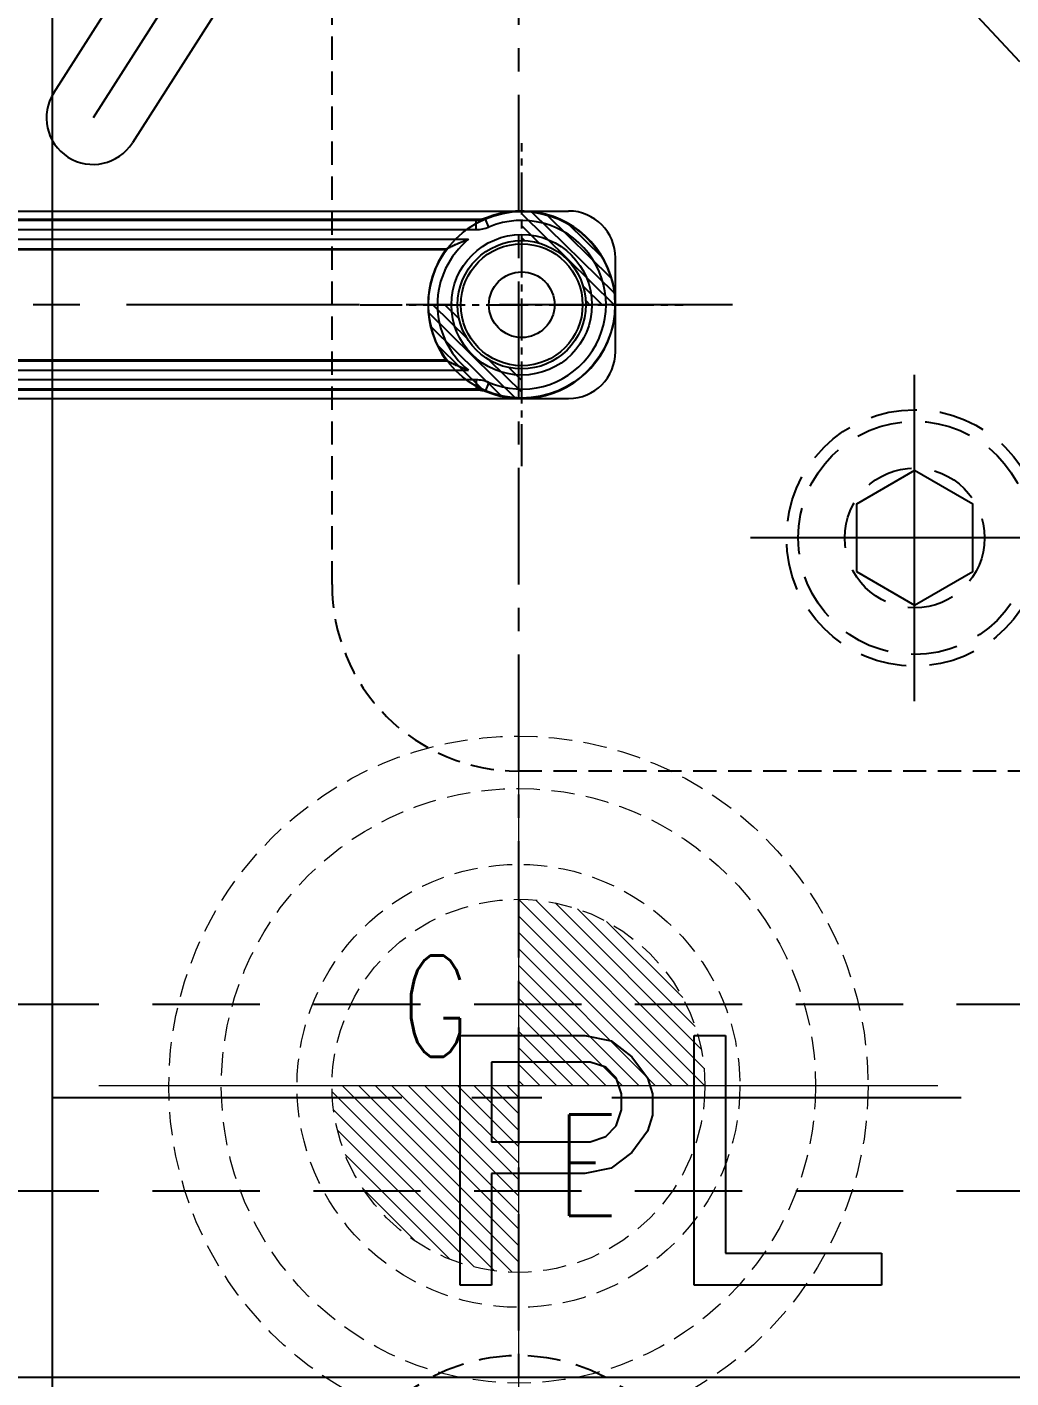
# Model space of a CAD drawing. Header units: millimetres. Extents: x 23490 to 24685, y -23248 to -22403.
# Drawn here: x 24051.2 to 24093.4, y -22755.5 to -22697.6 of the extents above; entities that cross this region are included whole.
import ezdxf

# ---------------------------------------------------------------- set-up
doc = ezdxf.new("R2010")
doc.units = ezdxf.units.MM
doc.header["$LTSCALE"] = 8
for name, pattern in [('CENTER', [2, 1.25, -0.25, 0.25, -0.25]), ('CENTER2', [1.125, 0.75, -0.125, 0.125, -0.125]), ('HIDDEN', [0.375, 0.25, -0.125]), ('HIDDEN2', [0.1875, 0.125, -0.0625])]:
    doc.linetypes.add(name, pattern=pattern)
doc.layers.get('DEFPOINTS').update_dxf_attribs({"color": 6})
for name, color, linetype in [('Cav-cor', 30, 'Continuous'), ('CL', 1, 'Continuous'), ('GE', 214, 'Continuous'), ('PIN', 5, 'Continuous'), ('PRODUCT', 1, 'Continuous'), ('SCREW', 52, 'HIDDEN'), ('WT', 4, 'Continuous')]:
    doc.layers.add(name, color=color, linetype=linetype)
doc.layers.add('dim', color=3, linetype='Continuous', lineweight=15)
doc.styles.add('ROMANS', font='ROMANS.shx', dxfattribs={"height": 5, "bigfont": 'chineset.shx'})
doc.styles.get("Standard").update_dxf_attribs({"font": 'txt.shx', "width": 0.8, "bigfont": 'chineset.shx'})
doc.dimstyles.new('ISO-25', dxfattribs={"dimtxt": 5, "dimasz": 4, "dimexe": 0.3, "dimexo": 0.3, "dimtad": 0, "dimzin": 1, "dimdsep": 46, "dimtxsty": 'Standard', "dimcen": 0, "dimclrd": 3, "dimclre": 3, "dimclrt": 3, "dimazin": 0, "dimtfac": 1, "dimtofl": 0, "dimtmove": 0, "dimatfit": 0, "dimfxl": 0, "dimarcsym": 0})

# ---------------------------------------------------------------- blocks, each defined once
blk = doc.blocks.new('*D25837')
at = {"layer": 'DEFPOINTS', "color": 0}
for p in [(23992.3, -22751.491), (24152.3, -22751.491), (24152.3, -22819.597)]:
    blk.add_point(p, dxfattribs=at)
at = {"layer": 'dim', "color": 3, "lineweight": -2}
for p, q in [((23992.3, -22751.791), (23992.3, -22819.897)), ((24152.3, -22751.791), (24152.3, -22819.897)), ((23996.3, -22819.597), (24063.342, -22819.597)), ((24148.3, -22819.597), (24081.259, -22819.597))]:
    blk.add_line(p, q, dxfattribs=at)
at = {"layer": 'dim', "color": 3}
for points in [[(23996.3, -22818.931), (23996.3, -22820.264), (23992.3, -22819.597)], [(24148.3, -22820.264), (24148.3, -22818.931), (24152.3, -22819.597)]]:
    blk.add_solid(points, dxfattribs=at)
at = {"layer": 'dim', "color": 3, "insert": (24072.3, -22819.597), "char_height": 5, "attachment_point": 5}
blk.add_mtext('160.00', dxfattribs=at)
blk = doc.blocks.new('20160815.170155')
at = {"layer": 'GE', "lineweight": 13}
h = blk.add_hatch(dxfattribs=at)
h.set_pattern_fill('ANSI31', color=256, scale=4, style=0)
h.set_pattern_definition([(315, (26687.59036, -19615.64165), (-0.3535533906, -0.3535533906), [])])
h.paths.add_polyline_path([(0, 0), (0, -8, -0.414214), (-8, 0)])
h.paths.add_polyline_path([(0, 8, -0.414214), (8, 0), (0, 0)])
at = {"layer": 'GE', "linetype": 'CENTER', "lineweight": 13, "ltscale": 5}
for p, q in [((0, 18), (0, -18)), ((18, 0), (-18, 0))]:
    blk.add_line(p, q, dxfattribs=at)
at = {"layer": 'GE', "linetype": 'HIDDEN2', "lineweight": 13}
for radius in [15, 12.75, 9.5, 8]:
    blk.add_circle((0, 0), radius, dxfattribs=at)
at = {"layer": 'GE', "lineweight": 13, "style": 'ROMANS', "width": 0.75}
for s, p in [('G', (-5.027, 1.244)), ('E', (1.624, -5.579))]:
    blk.add_text(s, height=4.343, dxfattribs=at).set_placement(p)
blk = doc.blocks.new('20100512.182342')
at = {"linetype": 'HIDDEN'}
blk.add_circle((0, 0), 5.5, dxfattribs=at)
at = {"layer": 'SCREW', "linetype": 'CENTER', "ltscale": 5}
for p, q in [((0, -7.042), (0, 7.042)), ((-7, 0), (7, 0))]:
    blk.add_line(p, q, dxfattribs=at)
at = {"layer": 'SCREW', "linetype": 'Continuous'}
blk.add_lwpolyline([(-1.443, 2.5), (-2.887, 0), (-1.443, -2.5), (1.443, -2.5), (2.887, 0), (1.443, 2.5)], close=True, dxfattribs=at)
at = {"layer": 'SCREW'}
for radius in [5, 3]:
    blk.add_circle((0, 0), radius, dxfattribs=at)
blk = doc.blocks.new('*D26567')
at = {"layer": 'DEFPOINTS', "color": 0}
for p in [(24052.3, -22678.491), (24152.3, -22747.491), (24152.3, -22779.818)]:
    blk.add_point(p, dxfattribs=at)
at = {"layer": 'dim', "color": 3, "lineweight": -2}
for p, q in [((24052.3, -22678.791), (24052.3, -22780.118)), ((24152.3, -22747.791), (24152.3, -22780.118)), ((24056.3, -22779.818), (24094.175, -22779.818)), ((24148.3, -22779.818), (24111.425, -22779.818))]:
    blk.add_line(p, q, dxfattribs=at)
at = {"layer": 'dim', "color": 3}
for points in [[(24056.3, -22779.151), (24056.3, -22780.485), (24052.3, -22779.818)], [(24148.3, -22780.485), (24148.3, -22779.151), (24152.3, -22779.818)]]:
    blk.add_solid(points, dxfattribs=at)
at = {"layer": 'dim', "color": 3, "insert": (24102.8, -22779.818), "char_height": 5, "attachment_point": 5}
blk.add_mtext('100.00', dxfattribs=at)
blk = doc.blocks.new('*D26568')
at = {"layer": 'DEFPOINTS', "color": 0}
for p in [(24152.3, -22747.491), (24004.3, -22755.491), (24152.3, -22787.582)]:
    blk.add_point(p, dxfattribs=at)
at = {"layer": 'dim', "color": 3, "lineweight": -2}
for p, q in [((24152.3, -22747.791), (24152.3, -22787.882)), ((24004.3, -22755.791), (24004.3, -22787.882)), ((24008.3, -22787.582), (24069.009, -22787.582)), ((24148.3, -22787.582), (24087.592, -22787.582))]:
    blk.add_line(p, q, dxfattribs=at)
at = {"layer": 'dim', "color": 3}
for points in [[(24008.3, -22786.915), (24008.3, -22788.249), (24004.3, -22787.582)], [(24148.3, -22788.249), (24148.3, -22786.915), (24152.3, -22787.582)]]:
    blk.add_solid(points, dxfattribs=at)
at = {"layer": 'dim', "color": 3, "insert": (24078.3, -22787.582), "char_height": 5, "attachment_point": 5}
blk.add_mtext('148.00', dxfattribs=at)

msp = doc.modelspace()

# ---------------------------------------------------------------- hatches: boundary and pattern name
at = {"layer": 'PIN', "linetype": 'Continuous'}
h = msp.add_hatch(dxfattribs=at)
h.set_pattern_fill('ANSI31', color=64, scale=2.909091, angle=90.5, style=0)
h.set_pattern_definition([(135.5, (23820.87748, -23015.1193), (-0.2548761, -0.2593638), [])])
h.paths.add_polyline_path([(24068.44, -22709.491), (24069.69, -22709.491, 0.414214), (24072.44, -22712.241), (24072.44, -22713.491, -0.414214)])
h.paths.add_polyline_path([(24072.44, -22706.741), (24072.44, -22705.491, -0.414214), (24076.44, -22709.491), (24075.19, -22709.491, 0.414214)])

# ---------------------------------------------------------------- linework, layer by layer
at = {"linetype": 'HIDDEN2'}
msp.add_lwpolyline([(24106.3, -22729.491), (24072.3, -22729.491, -0.414214), (24064.3, -22721.491), (24064.3, -22687.491, -0.414214), (24072.3, -22679.491), (24106.3, -22679.491, -0.414214), (24114.3, -22687.491), (24114.3, -22721.491, -0.414214)], format="xyb", close=True, dxfattribs=at)
at = {"color": 8, "linetype": 'HIDDEN', "ltscale": 0.7}
msp.add_circle((24072.3, -22762.491), 7.938, dxfattribs=at)
at = {"layer": 'Cav-cor', "color": 241}
for p, q in [((24072.3, -22672.876), (24054.048, -22701.471)), ((24052.362, -22700.395), (24069.8, -22673.076)), ((24093.807, -22699.068), (24074.8, -22678.524)), ((24069.8, -22680.51), (24055.733, -22702.547)), ((24027.416, -22705.471), (24074.45, -22705.471)), ((24070.555, -22705.838), (24036.16, -22705.838)), ((24037.567, -22705.866), (24070.487, -22705.866)), ((24070.487, -22706.268), (24070.487, -22705.866)), ((24071.035, -22706.157), (24070.878, -22705.787)), ((24037.567, -22706.268), (24070.487, -22706.268)), ((24037.567, -22706.684), (24070.158, -22706.684)), ((24037.567, -22707.086), (24069.219, -22707.086)), ((24069.219, -22707.086), (24069.198, -22707.114)), ((24036.264, -22707.114), (24069.198, -22707.114)), ((24076.46, -22711.501), (24076.46, -22707.481)), ((24069.198, -22711.868), (24036.264, -22711.868)), ((24037.567, -22711.896), (24069.219, -22711.896)), ((24037.567, -22712.298), (24070.158, -22712.298)), ((24069.219, -22711.896), (24069.198, -22711.868)), ((24070.487, -22712.714), (24037.567, -22712.714)), ((24070.487, -22712.714), (24070.487, -22713.116)), ((24071.035, -22712.824), (24070.878, -22713.195)), ((24036.16, -22713.144), (24070.555, -22713.144)), ((24070.487, -22713.116), (24037.567, -22713.116)), ((24033.446, -22713.511), (24074.45, -22713.511)), ((24069.8, -22740.831), (24075.155, -22740.831)), ((24069.8, -22751.541), (24069.8, -22740.831)), ((24075.155, -22740.831), (24076.271, -22741.059)), ((24076.271, -22741.059), (24077.163, -22741.742)), ((24079.841, -22740.831), (24081.18, -22740.831)), ((24079.841, -22751.541), (24079.841, -22740.831)), ((24081.18, -22740.831), (24081.18, -22750.174)), ((24077.163, -22741.742), (24077.833, -22742.654)), ((24075.378, -22741.97), (24071.139, -22741.97)), ((24071.139, -22741.97), (24071.139, -22745.388)), ((24076.048, -22742.198), (24075.378, -22741.97)), ((24076.494, -22742.654), (24076.048, -22742.198)), ((24076.717, -22743.337), (24076.494, -22742.654)), ((24077.833, -22742.654), (24078.056, -22743.337)), ((24076.717, -22744.021), (24076.717, -22743.337)), ((24078.056, -22743.337), (24078.056, -22744.249)), ((24076.494, -22744.705), (24076.717, -22744.021)), ((24076.048, -22745.16), (24076.494, -22744.705)), ((24078.056, -22744.249), (24077.833, -22744.932)), ((24075.378, -22745.388), (24076.048, -22745.16)), ((24077.833, -22744.932), (24077.163, -22745.844)), ((24071.139, -22745.388), (24075.378, -22745.388)), ((24077.163, -22745.844), (24076.271, -22746.528)), ((24075.155, -22746.755), (24071.139, -22746.755)), ((24071.139, -22746.755), (24071.139, -22751.541)), ((24076.271, -22746.528), (24075.155, -22746.755)), ((24081.18, -22750.174), (24087.873, -22750.174)), ((24087.873, -22750.174), (24087.873, -22751.541)), ((24071.139, -22751.541), (24069.8, -22751.541)), ((24087.873, -22751.541), (24079.841, -22751.541)), ((24000.3, -22755.491), (24144.3, -22755.491))]:
    msp.add_line(p, q, dxfattribs=at)
for radius in [3.015, 2.613, 1.407]:
    msp.add_circle((24072.44, -22709.491), radius, dxfattribs=at)
for centre, radius, start, end in [((24054.048, -22701.471), 2, 147.4487, 327.4487), ((24072.44, -22710.496), 5.025, 112.03492, 112.87641), ((24072.44, -22709.491), 4.02, 247.97381, 112.02619), ((24072.44, -22709.491), 3.618, 247.13558, 112.86442), ((24074.45, -22707.481), 2.01, 0, 90), ((24072.44, -22709.491), 3.618, 129.11462, 230.88442), ((24072.44, -22709.491), 4.02, 143.75264, 216.24736), ((24074.45, -22711.501), 2.01, 270, 0), ((24072.44, -22708.486), 5.025, 247.12349, 247.96497)]:
    msp.add_arc(centre, radius, start, end, dxfattribs=at)
for points in [[(24070.933, -22705.764), (24070.814, -22705.812), (24070.683, -22705.838), (24070.555, -22705.838)], [(24070.487, -22706.268), (24070.673, -22706.268), (24070.863, -22706.229), (24071.035, -22706.157)], [(24071.035, -22712.824), (24070.863, -22712.752), (24070.673, -22712.714), (24070.487, -22712.714)], [(24070.555, -22713.144), (24070.683, -22713.144), (24070.814, -22713.169), (24070.933, -22713.217)]]:
    msp.add_open_spline(points, degree=3, dxfattribs=at)
for points, knots in [([(24069.219, -22707.086), (24069.22, -22707.085), (24069.224, -22707.084), (24069.23, -22707.08), (24069.24, -22707.075), (24069.259, -22707.066), (24069.287, -22707.052), (24069.311, -22707.04), (24069.324, -22707.034)], [0, 0, 0, 0, 0.027066, 0.094143, 0.194542, 0.321522, 0.632941, 1, 1, 1, 1]), ([(24069.324, -22707.034), (24069.387, -22707.004), (24069.659, -22706.875), (24069.939, -22706.761), (24070.158, -22706.684)], [0, 0, 0, 0, 0.230356, 1, 1, 1, 1]), ([(24070.158, -22712.298), (24070.066, -22712.265), (24069.929, -22712.214), (24069.75, -22712.141), (24069.619, -22712.084), (24069.513, -22712.037), (24069.431, -22711.999), (24069.373, -22711.971), (24069.32, -22711.946), (24069.279, -22711.926), (24069.252, -22711.912), (24069.236, -22711.905), (24069.226, -22711.899), (24069.22, -22711.897), (24069.219, -22711.896)], [0, 0, 0, 0, 0.285944, 0.427916, 0.568114, 0.704738, 0.770626, 0.833797, 0.89262, 0.944193, 0.965712, 0.983221, 0.995186, 1, 1, 1, 1])]:
    msp.add_open_spline(points, degree=3, knots=knots, dxfattribs=at)
at = {"layer": 'CL', "color": 7, "linetype": 'CENTER', "ltscale": 0.5}
msp.add_line((24072.3, -22460.491), (24072.3, -22810.491), dxfattribs=at)
at = {"layer": 'CL', "color": 6, "linetype": 'CENTER'}
msp.add_line((24081.485, -22709.491), (24018.907, -22709.491), dxfattribs=at)
at = {"layer": 'PIN', "color": 64, "linetype": 'CENTER2', "ltscale": 0.3}
for p, q in [((24072.44, -22716.419), (24072.44, -22702.563)), ((24065.512, -22709.491), (24079.369, -22709.491))]:
    msp.add_line(p, q, dxfattribs=at)
at = {"layer": 'PIN', "color": 64}
for radius in [4, 2.75]:
    msp.add_circle((24072.44, -22709.491), radius, dxfattribs=at)
at = {"layer": 'PRODUCT'}
for p, q in [((24027.416, -22705.471), (24074.45, -22705.471)), ((24070.555, -22705.838), (24036.16, -22705.838)), ((24037.567, -22705.866), (24070.487, -22705.866)), ((24070.487, -22706.268), (24070.487, -22705.866)), ((24071.035, -22706.157), (24070.878, -22705.787)), ((24037.567, -22706.268), (24070.487, -22706.268)), ((24037.567, -22706.684), (24070.158, -22706.684)), ((24037.567, -22707.086), (24069.219, -22707.086)), ((24036.16, -22707.114), (24069.198, -22707.114)), ((24076.46, -22711.501), (24076.46, -22707.481)), ((24069.198, -22711.868), (24036.16, -22711.868)), ((24037.567, -22711.896), (24069.219, -22711.896)), ((24037.567, -22712.298), (24070.158, -22712.298)), ((24070.487, -22712.714), (24037.567, -22712.714)), ((24070.487, -22712.714), (24070.487, -22713.116)), ((24071.035, -22712.824), (24070.878, -22713.195)), ((24036.16, -22713.144), (24070.555, -22713.144)), ((24070.487, -22713.116), (24037.567, -22713.116)), ((24033.446, -22713.511), (24074.45, -22713.511))]:
    msp.add_line(p, q, dxfattribs=at)
for radius in [3.015, 2.613, 1.407]:
    msp.add_circle((24072.44, -22709.491), radius, dxfattribs=at)
for centre, radius, start, end in [((24072.44, -22709.491), 4.02, 247.13558, 112.86442), ((24072.44, -22709.491), 3.618, 247.13558, 112.86442), ((24074.45, -22707.481), 2.01, 0, 90), ((24072.44, -22709.491), 4.02, 143.25501, 216.74499), ((24072.44, -22709.491), 3.618, 129.11462, 230.88442), ((24074.45, -22711.501), 2.01, 270, 0)]:
    msp.add_arc(centre, radius, start, end, dxfattribs=at)
for points, start_tangent, end_tangent in [([(24070.487, -22705.866), (24070.687, -22705.846), (24070.878, -22705.787)], (1, 0.000322), (0.921394, 0.388629)), ([(24070.555, -22705.838), (24070.532, -22705.847), (24070.509, -22705.856), (24070.487, -22705.866)], (-0.926952, -0.375181), (-0.921342, -0.388754)), ([(24070.747, -22705.819), (24070.555, -22705.838)], (-0.981582, -0.191039), (-1, 0)), ([(24070.933, -22705.764), (24070.747, -22705.819)], (-0.927012, -0.37503), (-0.981582, -0.191039)), ([(24070.487, -22706.268), (24070.766, -22706.24), (24071.035, -22706.157)], (1, 0.000063), (0.921367, 0.388694)), ([(24069.219, -22707.086), (24069.254, -22707.068), (24069.324, -22707.034), (24069.407, -22706.994), (24069.496, -22706.953), (24069.588, -22706.912), (24069.681, -22706.871), (24069.777, -22706.83), (24069.873, -22706.791), (24069.969, -22706.754), (24070.065, -22706.717), (24070.158, -22706.684)], (0.598254, 0.801306), (0.942299, 0.334772)), ([(24070.158, -22712.298), (24070.064, -22712.264), (24069.968, -22712.228), (24069.872, -22712.19), (24069.776, -22712.151), (24069.681, -22712.111), (24069.588, -22712.07), (24069.497, -22712.029), (24069.408, -22711.988), (24069.325, -22711.948), (24069.254, -22711.913), (24069.219, -22711.896)], (-0.942299, 0.334772), (-0.598254, 0.801306)), ([(24071.035, -22712.824), (24070.766, -22712.742), (24070.487, -22712.714)], (-0.921367, 0.388695), (-1, 0.000063)), ([(24070.878, -22713.195), (24070.687, -22713.136), (24070.487, -22713.116)], (-0.921394, 0.388629), (-1, 0.000322)), ([(24070.487, -22713.116), (24070.509, -22713.125), (24070.532, -22713.134), (24070.555, -22713.144)], (0.921342, -0.388754), (0.926952, -0.375181)), ([(24070.555, -22713.144), (24070.747, -22713.162)], (1, 0), (0.981582, -0.191039)), ([(24070.747, -22713.162), (24070.933, -22713.217)], (0.981582, -0.191039), (0.927012, -0.37503))]:
    msp.add_spline(points, degree=3, dxfattribs=dict(at, start_tangent=start_tangent, end_tangent=end_tangent))
at = {"layer": 'WT', "color": 125, "linetype": 'HIDDEN', "ltscale": 2.3}
for p, q in [((24008.3, -22739.491), (24136.3, -22739.491)), ((24008.3, -22747.491), (24136.3, -22747.491))]:
    msp.add_line(p, q, dxfattribs=at)
at = {"layer": 'WT', "color": 125, "linetype": 'CENTER', "ltscale": 1.5}
msp.add_line((24004.3, -22743.491), (24152.3, -22743.491), dxfattribs=at)

# ---------------------------------------------------------------- block references
at = {"linetype": 'Continuous', "rotation": 90}
msp.add_blockref('20100512.182342', (24089.3, -22719.491), dxfattribs=at)
at = {"layer": 'GE'}
msp.add_blockref('20160815.170155', (24072.3, -22742.991), dxfattribs=at)

# ---------------------------------------------------------------- dimensions: what is measured, and where the dimension line sits
at = {"layer": 'dim'}
for base, p1, p2, picture, middle in [((24152.3, -22779.818), (24052.3, -22678.491), (24152.3, -22747.491), '*D26567', (24102.8, -22779.818)), ((24152.3, -22819.597), (23992.3, -22751.491), (24152.3, -22751.491), '*D25837', (24072.3, -22819.597))]:
    dim = msp.add_linear_dim(base=base, p1=p1, p2=p2, dimstyle='ISO-25', dxfattribs=at)
    dim.commit()
    dim.dimension.update_dxf_attribs({"geometry": picture, "text_midpoint": middle, "dimtype": 160})
dim = msp.add_linear_dim(base=(24152.3, -22787.582), p1=(24004.3, -22755.491), p2=(24152.3, -22747.491), dimstyle='ISO-25', dxfattribs=at)
dim.commit()
dim.dimension.update_dxf_attribs({"geometry": '*D26568', "text_midpoint": (24078.3, -22787.582)})

doc.saveas('drawing.dxf')
